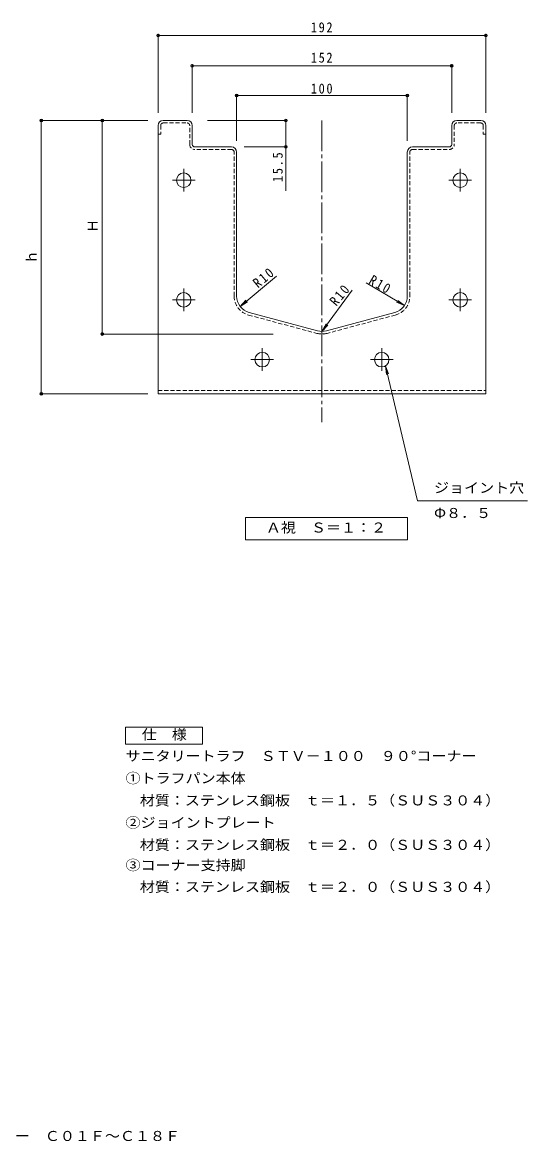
# Model space of a CAD drawing. Units: millimetres on the paper, enlarged 5 times, with parts at other scales. Extents: x -1138 to 1052, y -958 to 966.
# Drawn here: x 312 to 1052, y -958 to 679 of the extents above; entities that cross this region are included whole.
import ezdxf
from ezdxf.enums import TextEntityAlignment as Align

# ---------------------------------------------------------------- set-up
doc = ezdxf.new("R2010")
doc.units = ezdxf.units.MM
doc.header["$LTSCALE"] = 5
doc.header["$PDMODE"] = 32
doc.header["$PDSIZE"] = 4
doc.linetypes.add('CHAIN2', pattern=[12, 9, -1, 1, -1])
doc.linetypes.add('DASHED1', pattern=[1.8, 1.2, -0.6])
for name, color, linetype, lineweight in [('1-0_1-0ﾚｲﾔ', 4, 'Continuous', 9), ('1-1_1-1ﾚｲﾔ', 7, 'CHAIN2', 9), ('1-F_Hojo', 7, 'Continuous', 9), ('3-0__2-a_N_s', 2, 'Continuous', 9)]:
    doc.layers.add(name, color=color, linetype=linetype, lineweight=lineweight)
doc.layers.add('3-F', color=2, linetype='Continuous')
doc.layers.add('F-F_F-Fﾚｲﾔ', color=2, linetype='Continuous')
doc.styles.add('ＭＳ ゴシック', font='')
doc.styles.get('ＭＳ ゴシック').set_extended_font_data('MS Gothic')

msp = doc.modelspace()

# ---------------------------------------------------------------- linework, layer by layer
at = {"layer": '1-0_1-0ﾚｲﾔ'}
for p, q in [((510.679, 528.265), (510.679, 135.765)), ((518.179, 535.765), (553.179, 535.765)), ((560.679, 528.265), (560.679, 500.765)), ((940.679, 500.765), (940.679, 528.265)), ((983.179, 535.765), (948.179, 535.765)), ((990.679, 528.265), (990.679, 135.765)), ((618.18, 497.015), (564.429, 497.015)), ((936.929, 497.015), (883.179, 497.015)), ((625.68, 489.515), (625.68, 356.276)), ((875.679, 278.81), (875.679, 489.515)), ((625.68, 356.276), (625.68, 278.81)), ((744.208, 227.867), (644.209, 254.661)), ((857.15, 254.662), (757.149, 227.867)), ((510.679, 135.765), (990.679, 135.765))]:
    msp.add_line(p, q, dxfattribs=at)
at = {"layer": '1-0_1-0ﾚｲﾔ', "linetype": 'DASHED1'}
for p, q in [((514.429, 528.265), (514.429, 515.765)), ((518.179, 532.015), (553.179, 532.015)), ((556.929, 500.765), (556.929, 528.265)), ((944.429, 528.265), (944.429, 500.765)), ((983.179, 532.015), (948.179, 532.015)), ((986.929, 528.265), (986.929, 515.765)), ((510.679, 515.765), (514.429, 515.765)), ((986.929, 515.765), (990.679, 515.765)), ((618.18, 493.265), (564.429, 493.265)), ((883.179, 493.265), (936.929, 493.265)), ((621.93, 278.81), (621.93, 489.515)), ((879.429, 278.81), (879.429, 489.515)), ((643.239, 251.039), (743.238, 224.244)), ((858.12, 251.039), (758.12, 224.244)), ((510.679, 140.765), (990.679, 140.765))]:
    msp.add_line(p, q, dxfattribs=at)
at = {"layer": '1-0_1-0ﾚｲﾔ', "linetype": 'CHAIN2'}
for p, q in [((548.179, 464.852), (548.179, 431.69)), ((953.179, 464.852), (953.179, 431.69)), ((531.604, 448.265), (564.755, 448.265)), ((936.604, 448.265), (969.754, 448.265)), ((548.179, 289.852), (548.179, 256.69)), ((953.179, 289.852), (953.179, 256.69)), ((531.604, 273.265), (564.755, 273.265)), ((936.604, 273.265), (969.754, 273.265)), ((663.179, 202.352), (663.179, 169.19)), ((838.179, 202.352), (838.179, 169.19)), ((646.604, 185.765), (679.754, 185.765)), ((821.604, 185.765), (854.754, 185.765))]:
    msp.add_line(p, q, dxfattribs=at)
at = {"layer": '1-0_1-0ﾚｲﾔ'}
for centre in [(548.179, 448.265), (953.179, 448.265), (548.179, 273.265), (953.179, 273.265), (663.179, 185.765), (838.179, 185.765)]:
    msp.add_circle(centre, 10.625, dxfattribs=at)
for centre, radius, start, end in [((518.179, 528.265), 7.5, 90, 180), ((553.179, 528.265), 7.5, 0, 90), ((948.179, 528.265), 7.5, 90, 180), ((983.179, 528.265), 7.5, 0, 90), ((564.429, 500.765), 3.75, 180, 270), ((618.18, 489.515), 7.5, 0, 90), ((883.179, 489.515), 7.5, 90, 180), ((936.929, 500.765), 3.75, 270, 0), ((650.679, 278.81), 25, 180, 254.99988), ((850.679, 278.81), 25, 284.99985, 0), ((750.679, 252.015), 25, 255.00015, 284.99985)]:
    msp.add_arc(centre, radius, start, end, dxfattribs=at)
at = {"layer": '1-0_1-0ﾚｲﾔ', "linetype": 'DASHED1'}
for centre, radius, start, end in [((518.179, 528.265), 3.75, 90, 180), ((553.179, 528.265), 3.75, 0, 90), ((948.179, 528.265), 3.75, 90, 180), ((983.179, 528.265), 3.75, 0, 90), ((564.429, 500.765), 7.5, 180, 270), ((618.18, 489.515), 3.75, 0, 90), ((883.179, 489.515), 3.75, 90, 180), ((936.929, 500.765), 7.5, 270, 0), ((650.68, 278.81), 28.75, 180, 255.00009), ((850.679, 278.81), 28.75, 284.99991, 0), ((750.679, 252.015), 28.75, 255.00008, 284.99992)]:
    msp.add_arc(centre, radius, start, end, dxfattribs=at)
at = {"layer": '1-1_1-1ﾚｲﾔ'}
msp.add_line((750.679, 535.765), (750.679, 94.108), dxfattribs=at)
at = {"layer": '1-F_Hojo'}
for p, q in [((510.679, 547.015), (510.679, 662.184)), ((510.679, 659.934), (990.679, 659.934)), ((990.679, 547.015), (990.679, 662.184)), ((560.679, 547.015), (560.679, 617.907)), ((560.679, 615.657), (940.679, 615.657)), ((940.679, 547.015), (940.679, 617.907)), ((625.68, 505.778), (625.68, 573.864)), ((875.679, 505.778), (875.679, 573.864)), ((625.68, 572.364), (875.679, 572.364)), ((495.68, 535.765), (338.068, 535.765)), ((339.568, 535.765), (339.568, 135.765)), ((428.929, 535.765), (428.929, 223.265)), ((697.837, 535.765), (583.046, 535.765)), ((697.837, 535.765), (697.837, 432.989)), ((636.929, 497.015), (700.087, 497.015)), ((683.875, 307.865), (630.849, 263.586)), ((794.742, 287.399), (750.679, 227.015)), ((630.849, 263.586), (639.316, 272.781)), ((630.849, 263.586), (641.408, 270.277)), ((871.372, 264.78), (861.545, 272.506)), ((750.679, 227.015), (756.667, 237.988)), ((750.679, 227.015), (759.303, 236.064)), ((679.189, 223.265), (427.429, 223.265)), ((843.714, 176.695), (890.436, -20.888)), ((843.714, 176.695), (848.153, 165.01)), ((843.714, 176.695), (844.978, 164.259)), ((495.68, 135.765), (338.068, 135.765)), ((890.436, -20.888), (1051.916, -20.888)), ((638.663, -45.302), (876.02, -45.302)), ((638.663, -45.302), (638.663, -77.802)), ((876.02, -77.802), (876.02, -45.302)), ((638.663, -77.802), (876.02, -77.802))]:
    msp.add_line(p, q, dxfattribs=at)
msp.add_lwpolyline([(815.346, 298.013), (871.372, 264.78), (859.88, 269.699)], dxfattribs=at)
for p in [(510.679, 659.934), (990.679, 659.934), (560.679, 615.657), (940.679, 615.657), (625.68, 572.364), (875.679, 572.364), (339.568, 535.765), (428.929, 535.765), (697.837, 535.765), (697.837, 497.015), (428.929, 223.265), (339.568, 135.765)]:
    msp.add_point(p, dxfattribs=at)
at = {"layer": '3-0__2-a_N_s'}
for p, q in [((462.935, -351.785), (575.436, -351.785)), ((462.935, -376.785), (462.935, -351.785)), ((575.436, -351.785), (575.436, -376.785)), ((575.436, -376.785), (462.935, -376.785))]:
    msp.add_line(p, q, dxfattribs=at)

# ---------------------------------------------------------------- texts
at = {"layer": '1-F_Hojo', "color": 2, "style": 'ＭＳ ゴシック'}
for s, p in [('Ｈ', (426.429, 371.39)), ('ｈ', (337.068, 325.765))]:
    msp.add_text(s, height=14.66, rotation=90, dxfattribs=at).set_placement(p, align=Align.BOTTOM_LEFT)
at = {"layer": '1-F_Hojo', "color": 2, "style": 'ＭＳ ゴシック', "width": 1.1}
for s, p in [('ジョイント穴', (914.819, -13.346)), ('Φ８．５', (914.819, -50.306)), ('Ａ視\u3000Ｓ＝１：２', (668.592, -71.552))]:
    msp.add_text(s, height=14.66, dxfattribs=at).set_placement(p, align=Align.BOTTOM_LEFT)
at = {"layer": '1-F_Hojo', "color": 2, "char_height": 14.66, "attachment_point": 7, "style": 'ＭＳ ゴシック'}
for s, insert in [('\\T1.27;\\W0.9;192', (734.429, 664.434)), ('\\T1.27;\\W0.9;152', (734.429, 620.157)), ('\\T1.27;\\W0.9;100', (734.429, 574.864))]:
    msp.add_mtext(s, dxfattribs=dict(at, insert=insert))
for s, insert, rotation in [('\\T1.28;\\W0.9;15.5', (693.337, 445.617), 90), ('\\T1.27;\\W0.9;R10', (657.254, 289.504), 40), ('\\T1.27;\\W0.9;R10', (771.885, 262.979), 50), ('\\T1.27;\\W0.9;R10', (817.915, 297.597), 330)]:
    msp.add_mtext(s, dxfattribs=dict(at, insert=insert, rotation=rotation))
at = {"layer": '3-F', "style": 'ＭＳ ゴシック', "width": 1.1}
for s, p in [('仕\u3000様', (486.685, -374.285)), ('サニタリートラフ\u3000ＳＴＶ－１００\u3000９０°コーナー\u3000', (462.935, -405.746)), ('①トラフパン本体', (462.935, -438.245)), ('材質：ステンレス鋼板\u3000ｔ＝１．５（ＳＵＳ３０４）', (483.904, -470.745)), ('②ジョイントプレート', (462.935, -503.245)), ('材質：ステンレス鋼板\u3000ｔ＝２．０（ＳＵＳ３０４）', (483.904, -535.746)), ('③コーナー支持脚', (462.935, -565.427)), ('材質：ステンレス鋼板\u3000ｔ＝２．０（ＳＵＳ３０４）', (483.904, -597.205))]:
    msp.add_text(s, height=14.66, dxfattribs=at).set_placement(p, align=Align.BOTTOM_LEFT)
at = {"layer": 'F-F_F-Fﾚｲﾔ', "style": 'ＭＳ ゴシック', "width": 1.1}
msp.add_text('サニタリートラフ\u3000ＳＴＶ－１００\u3000９０°コーナー\u3000Ｃ０１Ｆ～Ｃ１８Ｆ', height=14.66, dxfattribs=at).set_placement((-191.25, -961.639), align=Align.BOTTOM_LEFT)

doc.saveas('drawing.dxf')
